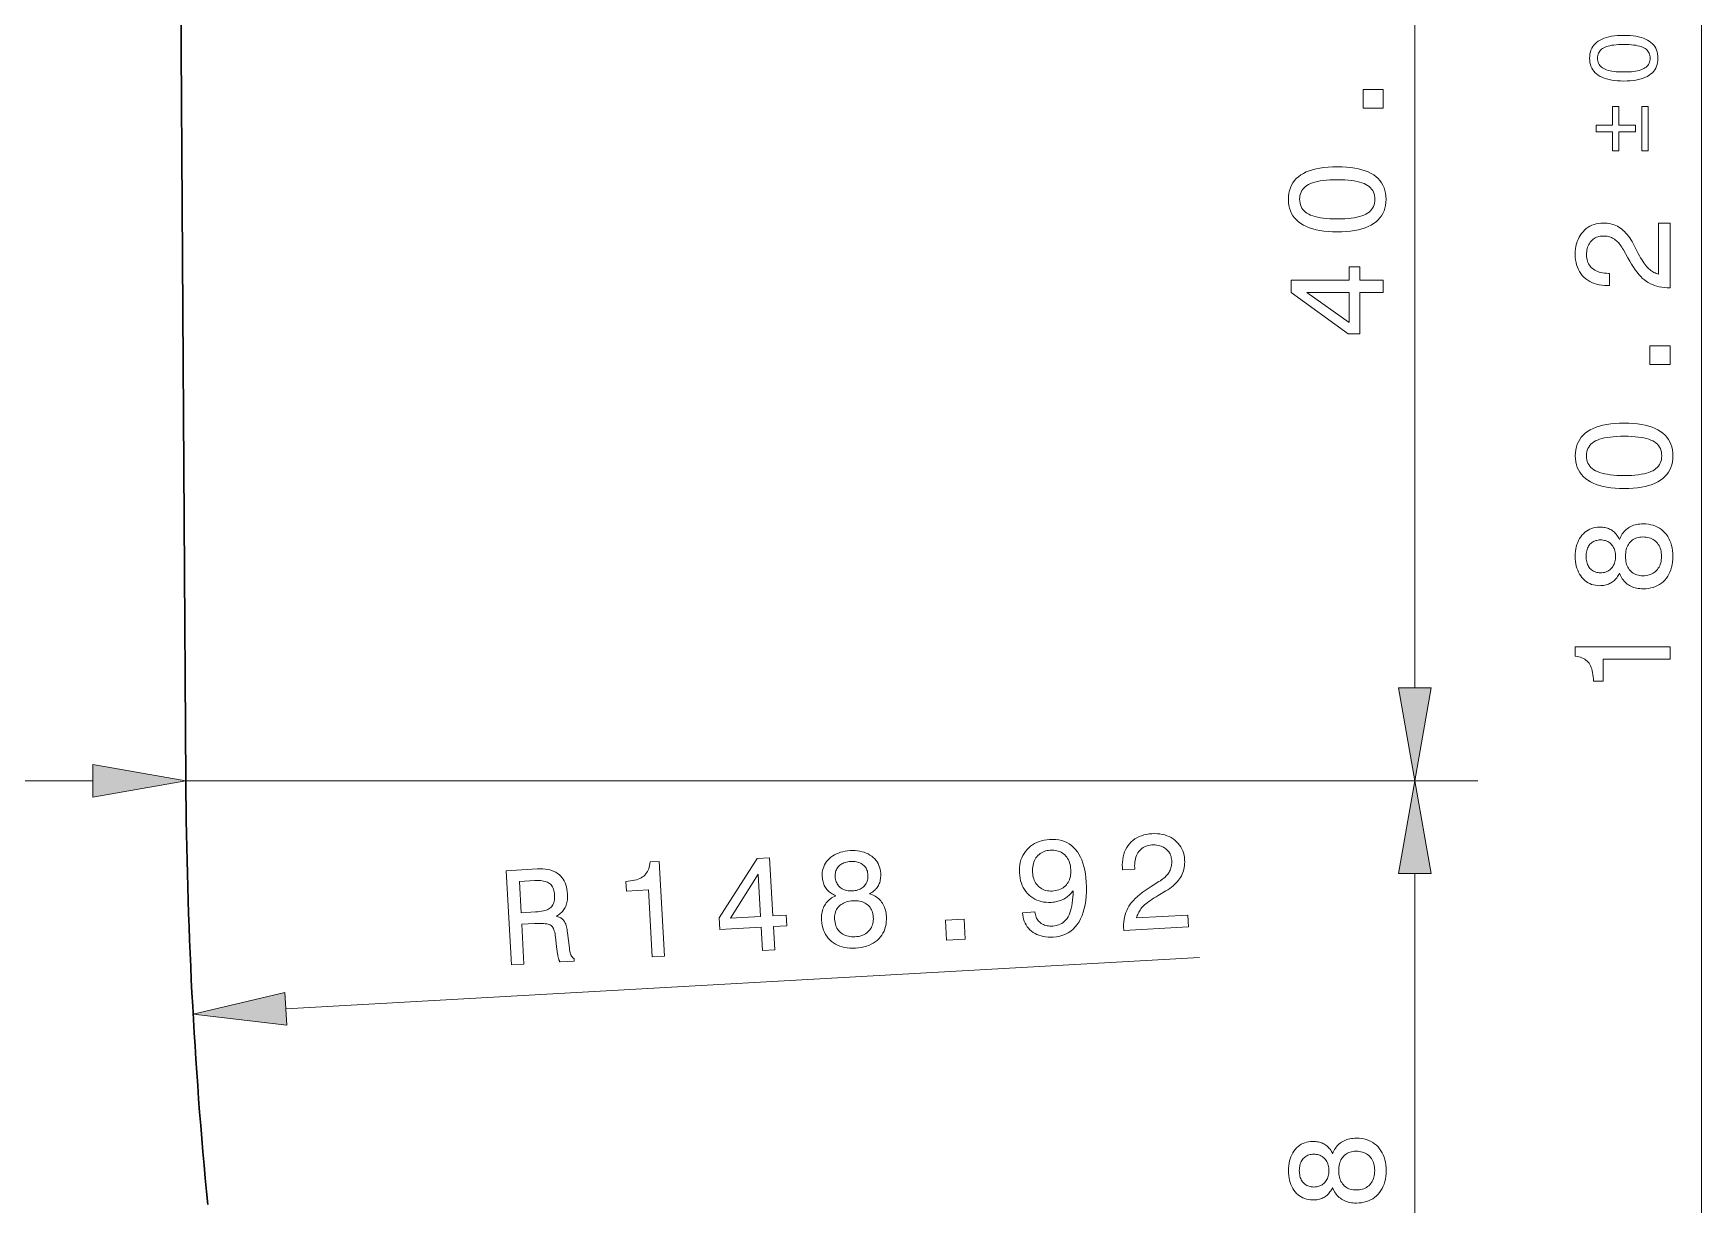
# Model space of a CAD drawing. Extents: x 0 to 297, y 0 to 420.
# Drawn here: x 158.8 to 211.8, y 207.2 to 244.4 of the extents above; entities that cross this region are included whole.
import ezdxf

# ---------------------------------------------------------------- set-up
doc = ezdxf.new("R2010")
doc.units = 0

msp = doc.modelspace()

# ---------------------------------------------------------------- linework, layer by layer
at = {"color": 7, "lineweight": 13}
for p, q in [((211.797, 152.612), (211.797, 326.904)), ((202.676, 223.612), (202.676, 257.904)), ((130.555, 220.658), (160.646, 220.658)), ((163.6, 220.658), (204.678, 220.658)), ((163.6, 220.658), (204.676, 220.658)), ((202.678, 195.612), (202.678, 217.704)), ((166.781, 213.402), (195.832, 215.033))]:
    msp.add_line(p, q, dxfattribs=at)
at = {"color": 7, "lineweight": 30}
msp.add_line((163.35, 260.858), (163.6, 220.658), dxfattribs=at)
at = {"color": 7, "lineweight": 13}
for points in [[(209.323, 242.918), (209.219, 242.92), (209.12, 242.925), (209.026, 242.934), (208.937, 242.947), (208.854, 242.964), (208.775, 242.985), (208.702, 243.009), (208.633, 243.037), (208.57, 243.068), (208.512, 243.104), (208.459, 243.143), (208.412, 243.185), (208.37, 243.23), (208.334, 243.28), (208.303, 243.332), (208.278, 243.388), (208.259, 243.447), (208.245, 243.51), (208.237, 243.576), (208.234, 243.645), (208.237, 243.715), (208.245, 243.782), (208.259, 243.845), (208.278, 243.904), (208.303, 243.96), (208.333, 244.013), (208.369, 244.062), (208.41, 244.107), (208.457, 244.149), (208.51, 244.188), (208.568, 244.222), (208.631, 244.254), (208.699, 244.281), (208.772, 244.305), (208.851, 244.325), (208.935, 244.342), (209.024, 244.355), (209.118, 244.364), (209.218, 244.369), (209.323, 244.371), (209.427, 244.369), (209.527, 244.364), (209.621, 244.355), (209.71, 244.342), (209.793, 244.325), (209.872, 244.305), (209.945, 244.281), (210.013, 244.254), (210.076, 244.222), (210.133, 244.188), (210.185, 244.149), (210.232, 244.107), (210.273, 244.062), (210.309, 244.013), (210.339, 243.96), (210.364, 243.904), (210.383, 243.845), (210.397, 243.782), (210.405, 243.715), (210.408, 243.645), (210.405, 243.576), (210.397, 243.51), (210.383, 243.447), (210.363, 243.388), (210.339, 243.332), (210.308, 243.28), (210.272, 243.23), (210.231, 243.185), (210.184, 243.143), (210.132, 243.104), (210.074, 243.068), (210.011, 243.037), (209.943, 243.009), (209.87, 242.985), (209.791, 242.964), (209.708, 242.947), (209.619, 242.934), (209.526, 242.925), (209.427, 242.92)], [(209.323, 243.207), (209.407, 243.208), (209.487, 243.211), (209.562, 243.216), (209.633, 243.224), (209.699, 243.234), (209.76, 243.245), (209.816, 243.259), (209.868, 243.275), (209.916, 243.293), (209.958, 243.313), (209.996, 243.336), (210.031, 243.36), (210.061, 243.388), (210.087, 243.417), (210.109, 243.449), (210.127, 243.484), (210.142, 243.521), (210.152, 243.56), (210.158, 243.601), (210.16, 243.645), (210.158, 243.689), (210.152, 243.731), (210.142, 243.771), (210.128, 243.807), (210.11, 243.842), (210.088, 243.874), (210.062, 243.903), (210.032, 243.93), (209.998, 243.954), (209.96, 243.977), (209.918, 243.996), (209.871, 244.014), (209.819, 244.03), (209.763, 244.043), (209.701, 244.055), (209.635, 244.064), (209.564, 244.071), (209.489, 244.076), (209.408, 244.08), (209.323, 244.081), (209.237, 244.08), (209.157, 244.076), (209.081, 244.071), (209.01, 244.064), (208.943, 244.055), (208.882, 244.043), (208.825, 244.03), (208.773, 244.014), (208.726, 243.996), (208.684, 243.977), (208.646, 243.954), (208.612, 243.93), (208.582, 243.903), (208.556, 243.874), (208.534, 243.842), (208.517, 243.807), (208.503, 243.771), (208.493, 243.731), (208.487, 243.689), (208.485, 243.645), (208.487, 243.601), (208.493, 243.56), (208.503, 243.521), (208.517, 243.484), (208.535, 243.449), (208.557, 243.417), (208.583, 243.388), (208.614, 243.36), (208.648, 243.336), (208.686, 243.313), (208.729, 243.293), (208.776, 243.275), (208.828, 243.259), (208.885, 243.245), (208.946, 243.234), (209.012, 243.224), (209.083, 243.216), (209.158, 243.211), (209.238, 243.208)], [(201.676, 242.057), (201.033, 242.057), (201.033, 242.654), (201.676, 242.654)], [(209.689, 241.302), (209.165, 241.302), (209.165, 240.703), (208.96, 240.703), (208.96, 241.302), (208.44, 241.302), (208.44, 241.51), (208.96, 241.51), (208.96, 242.109), (209.165, 242.109), (209.165, 241.51), (209.689, 241.51)], [(209.894, 240.703), (209.894, 242.109), (210.102, 242.109), (210.102, 240.703)], [(200.213, 238.117), (200.064, 238.119), (199.923, 238.127), (199.789, 238.141), (199.662, 238.159), (199.542, 238.183), (199.43, 238.212), (199.325, 238.247), (199.228, 238.287), (199.137, 238.332), (199.054, 238.382), (198.979, 238.438), (198.911, 238.498), (198.851, 238.563), (198.8, 238.634), (198.756, 238.709), (198.72, 238.788), (198.692, 238.873), (198.673, 238.962), (198.661, 239.057), (198.657, 239.156), (198.661, 239.256), (198.672, 239.351), (198.692, 239.441), (198.72, 239.526), (198.755, 239.606), (198.799, 239.681), (198.85, 239.751), (198.909, 239.816), (198.976, 239.876), (199.051, 239.931), (199.133, 239.981), (199.223, 240.025), (199.321, 240.065), (199.426, 240.099), (199.538, 240.128), (199.658, 240.151), (199.786, 240.17), (199.92, 240.183), (200.063, 240.191), (200.213, 240.193), (200.362, 240.191), (200.504, 240.183), (200.638, 240.17), (200.765, 240.151), (200.885, 240.128), (200.997, 240.099), (201.101, 240.065), (201.198, 240.025), (201.288, 239.981), (201.37, 239.931), (201.444, 239.876), (201.511, 239.816), (201.57, 239.751), (201.621, 239.681), (201.664, 239.606), (201.699, 239.526), (201.727, 239.441), (201.746, 239.351), (201.758, 239.256), (201.762, 239.156), (201.758, 239.057), (201.746, 238.962), (201.727, 238.873), (201.699, 238.788), (201.663, 238.709), (201.62, 238.634), (201.569, 238.563), (201.51, 238.498), (201.443, 238.438), (201.368, 238.382), (201.285, 238.332), (201.195, 238.287), (201.098, 238.247), (200.994, 238.212), (200.882, 238.183), (200.763, 238.159), (200.636, 238.141), (200.502, 238.127), (200.361, 238.119)], [(200.213, 238.53), (200.333, 238.531), (200.447, 238.536), (200.555, 238.543), (200.655, 238.554), (200.749, 238.568), (200.837, 238.584), (200.918, 238.604), (200.992, 238.627), (201.059, 238.653), (201.12, 238.682), (201.175, 238.714), (201.224, 238.749), (201.267, 238.788), (201.304, 238.83), (201.336, 238.876), (201.362, 238.925), (201.382, 238.978), (201.396, 239.034), (201.405, 239.093), (201.408, 239.156), (201.405, 239.219), (201.396, 239.279), (201.382, 239.335), (201.362, 239.388), (201.337, 239.437), (201.305, 239.482), (201.268, 239.524), (201.226, 239.563), (201.177, 239.598), (201.123, 239.629), (201.063, 239.658), (200.996, 239.683), (200.922, 239.705), (200.841, 239.724), (200.753, 239.741), (200.659, 239.754), (200.557, 239.765), (200.449, 239.772), (200.334, 239.776), (200.213, 239.778), (200.09, 239.776), (199.975, 239.772), (199.866, 239.765), (199.765, 239.754), (199.67, 239.741), (199.582, 239.724), (199.501, 239.705), (199.427, 239.683), (199.36, 239.658), (199.3, 239.629), (199.246, 239.598), (199.197, 239.563), (199.154, 239.524), (199.117, 239.482), (199.086, 239.437), (199.061, 239.388), (199.041, 239.335), (199.026, 239.279), (199.018, 239.219), (199.015, 239.156), (199.018, 239.093), (199.027, 239.034), (199.041, 238.978), (199.061, 238.925), (199.087, 238.876), (199.119, 238.83), (199.156, 238.788), (199.199, 238.749), (199.248, 238.714), (199.303, 238.682), (199.364, 238.653), (199.431, 238.627), (199.506, 238.604), (199.586, 238.584), (199.674, 238.568), (199.768, 238.554), (199.869, 238.543), (199.977, 238.536), (200.091, 238.531)], [(210.797, 236.34), (210.784, 236.34), (210.697, 236.342), (210.612, 236.348), (210.531, 236.358), (210.452, 236.373), (210.376, 236.391), (210.303, 236.414), (210.233, 236.441), (210.166, 236.472), (210.102, 236.507), (210.041, 236.546), (209.982, 236.591), (209.922, 236.642), (209.863, 236.7), (209.803, 236.765), (209.744, 236.836), (209.685, 236.914), (209.626, 236.999), (209.567, 237.09), (209.509, 237.188), (209.45, 237.293), (209.311, 237.548), (209.286, 237.592), (209.26, 237.635), (209.233, 237.674), (209.206, 237.712), (209.179, 237.746), (209.151, 237.779), (209.122, 237.808), (209.092, 237.836), (209.062, 237.861), (209.031, 237.883), (209, 237.903), (208.967, 237.921), (208.934, 237.937), (208.899, 237.95), (208.863, 237.962), (208.826, 237.971), (208.788, 237.979), (208.749, 237.984), (208.709, 237.987), (208.668, 237.988), (208.621, 237.987), (208.576, 237.982), (208.533, 237.974), (208.492, 237.962), (208.452, 237.947), (208.415, 237.929), (208.379, 237.908), (208.345, 237.884), (208.313, 237.856), (208.283, 237.825), (208.255, 237.791), (208.23, 237.755), (208.208, 237.717), (208.189, 237.676), (208.173, 237.634), (208.16, 237.589), (208.15, 237.542), (208.142, 237.493), (208.138, 237.441), (208.137, 237.387), (208.138, 237.334), (208.144, 237.283), (208.153, 237.235), (208.166, 237.188), (208.183, 237.144), (208.203, 237.102), (208.227, 237.063), (208.255, 237.026), (208.287, 236.991), (208.322, 236.958), (208.361, 236.929), (208.402, 236.902), (208.446, 236.878), (208.493, 236.858), (208.542, 236.841), (208.595, 236.826), (208.65, 236.815), (208.708, 236.808), (208.769, 236.803), (208.832, 236.801), (208.868, 236.801), (208.868, 236.409), (208.807, 236.409), (208.714, 236.412), (208.625, 236.42), (208.54, 236.433), (208.459, 236.452), (208.382, 236.477), (208.309, 236.506), (208.239, 236.541), (208.174, 236.582), (208.113, 236.628), (208.055, 236.679), (208.003, 236.735), (207.956, 236.795), (207.914, 236.858), (207.878, 236.926), (207.847, 236.997), (207.822, 237.072), (207.803, 237.151), (207.789, 237.234), (207.781, 237.32), (207.778, 237.411), (207.781, 237.497), (207.788, 237.581), (207.8, 237.661), (207.818, 237.738), (207.84, 237.811), (207.867, 237.881), (207.899, 237.947), (207.936, 238.01), (207.978, 238.07), (208.025, 238.126), (208.076, 238.178), (208.13, 238.225), (208.187, 238.266), (208.247, 238.301), (208.31, 238.331), (208.376, 238.356), (208.445, 238.375), (208.518, 238.388), (208.593, 238.397), (208.672, 238.399), (208.733, 238.398), (208.793, 238.393), (208.851, 238.385), (208.908, 238.374), (208.963, 238.359), (209.016, 238.342), (209.068, 238.321), (209.119, 238.297), (209.167, 238.27), (209.215, 238.239), (209.261, 238.205), (209.306, 238.168), (209.349, 238.128), (209.391, 238.084), (209.432, 238.037), (209.472, 237.986), (209.511, 237.932), (209.548, 237.875), (209.584, 237.814), (209.619, 237.75), (209.747, 237.497), (209.784, 237.427), (209.821, 237.361), (209.857, 237.299), (209.892, 237.241), (209.926, 237.187), (209.959, 237.138), (209.992, 237.092), (210.024, 237.05), (210.056, 237.013), (210.087, 236.979), (210.117, 236.949), (210.149, 236.921), (210.181, 236.895), (210.214, 236.871), (210.247, 236.849), (210.282, 236.829), (210.317, 236.812), (210.352, 236.796), (210.389, 236.783), (210.426, 236.772), (210.426, 238.399), (210.797, 238.399)], [(201.676, 236.196), (200.934, 236.196), (200.934, 234.878), (200.554, 234.878), (198.743, 236.192), (198.743, 236.584), (200.588, 236.584), (200.588, 237.012), (200.934, 237.012), (200.934, 236.584), (201.676, 236.584)], [(200.588, 235.241), (200.588, 236.196), (199.245, 236.196)], [(210.797, 233.896), (210.154, 233.896), (210.154, 234.493), (210.797, 234.493)], [(209.334, 229.956), (209.185, 229.959), (209.044, 229.967), (208.91, 229.98), (208.783, 229.998), (208.664, 230.022), (208.552, 230.052), (208.447, 230.086), (208.349, 230.126), (208.259, 230.171), (208.176, 230.222), (208.1, 230.277), (208.032, 230.338), (207.973, 230.403), (207.921, 230.473), (207.877, 230.548), (207.842, 230.628), (207.814, 230.712), (207.794, 230.802), (207.782, 230.896), (207.778, 230.995), (207.782, 231.095), (207.794, 231.19), (207.814, 231.28), (207.841, 231.365), (207.877, 231.445), (207.92, 231.52), (207.971, 231.59), (208.03, 231.655), (208.097, 231.715), (208.172, 231.77), (208.255, 231.82), (208.345, 231.865), (208.442, 231.904), (208.547, 231.938), (208.66, 231.967), (208.78, 231.991), (208.907, 232.009), (209.042, 232.022), (209.184, 232.03), (209.334, 232.033), (209.483, 232.03), (209.625, 232.022), (209.76, 232.009), (209.886, 231.991), (210.006, 231.967), (210.118, 231.938), (210.223, 231.904), (210.32, 231.865), (210.409, 231.82), (210.491, 231.77), (210.566, 231.715), (210.633, 231.655), (210.691, 231.59), (210.742, 231.52), (210.785, 231.445), (210.821, 231.365), (210.848, 231.28), (210.868, 231.19), (210.88, 231.095), (210.884, 230.995), (210.88, 230.896), (210.868, 230.802), (210.848, 230.712), (210.82, 230.628), (210.785, 230.548), (210.742, 230.473), (210.69, 230.403), (210.631, 230.338), (210.564, 230.277), (210.489, 230.222), (210.407, 230.171), (210.317, 230.126), (210.22, 230.086), (210.115, 230.052), (210.003, 230.022), (209.884, 229.998), (209.758, 229.98), (209.624, 229.967), (209.483, 229.959)], [(209.334, 230.369), (209.455, 230.371), (209.569, 230.375), (209.676, 230.383), (209.777, 230.393), (209.871, 230.407), (209.958, 230.424), (210.039, 230.444), (210.113, 230.466), (210.181, 230.492), (210.242, 230.521), (210.296, 230.553), (210.345, 230.588), (210.388, 230.627), (210.426, 230.67), (210.457, 230.715), (210.483, 230.765), (210.503, 230.817), (210.518, 230.873), (210.526, 230.932), (210.529, 230.995), (210.526, 231.058), (210.518, 231.118), (210.504, 231.174), (210.484, 231.227), (210.458, 231.276), (210.427, 231.322), (210.39, 231.364), (210.347, 231.402), (210.299, 231.437), (210.245, 231.469), (210.184, 231.497), (210.117, 231.522), (210.043, 231.544), (209.962, 231.564), (209.875, 231.58), (209.78, 231.593), (209.679, 231.604), (209.571, 231.611), (209.456, 231.616), (209.334, 231.617), (209.212, 231.616), (209.096, 231.611), (208.988, 231.604), (208.886, 231.593), (208.792, 231.58), (208.704, 231.564), (208.623, 231.544), (208.549, 231.522), (208.481, 231.497), (208.421, 231.469), (208.367, 231.437), (208.319, 231.402), (208.276, 231.364), (208.239, 231.322), (208.208, 231.276), (208.182, 231.227), (208.162, 231.174), (208.148, 231.118), (208.139, 231.058), (208.137, 230.995), (208.139, 230.932), (208.148, 230.873), (208.162, 230.817), (208.183, 230.765), (208.208, 230.715), (208.24, 230.67), (208.277, 230.627), (208.321, 230.588), (208.37, 230.553), (208.424, 230.521), (208.485, 230.492), (208.553, 230.466), (208.627, 230.444), (208.708, 230.424), (208.796, 230.407), (208.89, 230.393), (208.991, 230.383), (209.099, 230.375), (209.213, 230.371)], [(209.182, 227.262), (209.163, 227.223), (209.143, 227.186), (209.122, 227.152), (209.099, 227.119), (209.075, 227.088), (209.05, 227.059), (209.023, 227.033), (208.995, 227.008), (208.966, 226.985), (208.936, 226.964), (208.904, 226.946), (208.87, 226.929), (208.835, 226.914), (208.799, 226.901), (208.762, 226.89), (208.723, 226.881), (208.682, 226.874), (208.64, 226.869), (208.597, 226.866), (208.552, 226.865), (208.484, 226.868), (208.42, 226.876), (208.357, 226.889), (208.297, 226.907), (208.24, 226.93), (208.186, 226.958), (208.134, 226.992), (208.084, 227.031), (208.037, 227.074), (207.993, 227.124), (207.952, 227.177), (207.916, 227.233), (207.883, 227.293), (207.856, 227.355), (207.832, 227.421), (207.812, 227.49), (207.797, 227.562), (207.787, 227.637), (207.78, 227.716), (207.778, 227.797), (207.78, 227.879), (207.787, 227.958), (207.797, 228.033), (207.812, 228.105), (207.832, 228.174), (207.856, 228.24), (207.883, 228.302), (207.916, 228.362), (207.952, 228.418), (207.993, 228.471), (208.037, 228.519), (208.084, 228.563), (208.134, 228.601), (208.186, 228.635), (208.24, 228.663), (208.297, 228.686), (208.357, 228.704), (208.42, 228.717), (208.484, 228.724), (208.552, 228.727), (208.597, 228.726), (208.641, 228.723), (208.683, 228.718), (208.724, 228.711), (208.763, 228.703), (208.801, 228.692), (208.837, 228.679), (208.872, 228.665), (208.906, 228.648), (208.938, 228.63), (208.968, 228.609), (208.997, 228.587), (209.025, 228.562), (209.052, 228.536), (209.077, 228.507), (209.101, 228.476), (209.123, 228.443), (209.144, 228.409), (209.164, 228.372), (209.182, 228.333), (209.202, 228.381), (209.223, 228.426), (209.247, 228.47), (209.272, 228.511), (209.3, 228.549), (209.329, 228.585), (209.361, 228.619), (209.394, 228.65), (209.429, 228.678), (209.467, 228.705), (209.506, 228.729), (209.547, 228.75), (209.59, 228.769), (209.634, 228.785), (209.68, 228.799), (209.728, 228.81), (209.778, 228.819), (209.829, 228.825), (209.882, 228.829), (209.937, 228.83), (210.022, 228.827), (210.103, 228.819), (210.18, 228.805), (210.255, 228.785), (210.325, 228.76), (210.393, 228.73), (210.456, 228.693), (210.516, 228.651), (210.573, 228.604), (210.626, 228.551), (210.675, 228.493), (210.719, 228.431), (210.757, 228.366), (210.791, 228.296), (210.819, 228.223), (210.842, 228.145), (210.86, 228.064), (210.873, 227.979), (210.881, 227.89), (210.884, 227.797), (210.881, 227.704), (210.873, 227.615), (210.86, 227.53), (210.842, 227.449), (210.819, 227.372), (210.791, 227.298), (210.757, 227.229), (210.719, 227.164), (210.675, 227.102), (210.626, 227.044), (210.573, 226.992), (210.516, 226.944), (210.456, 226.903), (210.393, 226.866), (210.325, 226.836), (210.255, 226.811), (210.18, 226.791), (210.103, 226.777), (210.022, 226.769), (209.937, 226.766), (209.882, 226.767), (209.829, 226.771), (209.778, 226.777), (209.728, 226.786), (209.68, 226.798), (209.634, 226.811), (209.59, 226.828), (209.547, 226.846), (209.506, 226.868), (209.467, 226.892), (209.429, 226.918), (209.394, 226.947), (209.361, 226.978), (209.329, 227.011), (209.3, 227.047), (209.272, 227.085), (209.247, 227.126), (209.223, 227.169), (209.202, 227.214)], [(208.586, 227.276), (208.628, 227.278), (208.668, 227.282), (208.707, 227.289), (208.744, 227.299), (208.78, 227.312), (208.813, 227.328), (208.845, 227.346), (208.876, 227.367), (208.904, 227.392), (208.931, 227.419), (208.956, 227.448), (208.978, 227.479), (208.998, 227.512), (209.015, 227.548), (209.029, 227.584), (209.041, 227.623), (209.05, 227.664), (209.057, 227.706), (209.061, 227.751), (209.062, 227.797), (209.061, 227.844), (209.057, 227.889), (209.05, 227.931), (209.041, 227.972), (209.029, 228.011), (209.015, 228.048), (208.998, 228.084), (208.978, 228.117), (208.956, 228.148), (208.931, 228.178), (208.904, 228.205), (208.876, 228.229), (208.845, 228.25), (208.813, 228.269), (208.78, 228.284), (208.744, 228.297), (208.707, 228.307), (208.668, 228.314), (208.628, 228.319), (208.586, 228.32), (208.543, 228.319), (208.503, 228.314), (208.465, 228.307), (208.428, 228.298), (208.393, 228.285), (208.361, 228.27), (208.329, 228.252), (208.3, 228.231), (208.273, 228.207), (208.247, 228.181), (208.224, 228.152), (208.203, 228.121), (208.184, 228.088), (208.168, 228.053), (208.155, 228.015), (208.144, 227.976), (208.135, 227.934), (208.129, 227.891), (208.125, 227.845), (208.124, 227.797), (208.125, 227.75), (208.129, 227.704), (208.135, 227.661), (208.144, 227.62), (208.155, 227.58), (208.168, 227.543), (208.184, 227.508), (208.203, 227.475), (208.224, 227.444), (208.247, 227.416), (208.273, 227.389), (208.3, 227.365), (208.329, 227.345), (208.361, 227.326), (208.393, 227.311), (208.428, 227.299), (208.465, 227.289), (208.503, 227.282), (208.543, 227.278)], [(209.928, 227.181), (209.982, 227.183), (210.034, 227.188), (210.083, 227.196), (210.129, 227.208), (210.174, 227.223), (210.216, 227.241), (210.256, 227.263), (210.293, 227.287), (210.329, 227.316), (210.362, 227.347), (210.392, 227.381), (210.419, 227.418), (210.443, 227.457), (210.464, 227.498), (210.481, 227.542), (210.495, 227.588), (210.507, 227.637), (210.515, 227.688), (210.519, 227.741), (210.521, 227.797), (210.519, 227.853), (210.515, 227.907), (210.507, 227.958), (210.495, 228.007), (210.481, 228.054), (210.464, 228.098), (210.443, 228.139), (210.419, 228.178), (210.392, 228.215), (210.362, 228.249), (210.329, 228.281), (210.293, 228.309), (210.256, 228.334), (210.216, 228.355), (210.174, 228.373), (210.129, 228.388), (210.083, 228.4), (210.034, 228.408), (209.982, 228.413), (209.928, 228.415), (209.879, 228.413), (209.831, 228.408), (209.785, 228.4), (209.741, 228.388), (209.7, 228.374), (209.661, 228.356), (209.624, 228.334), (209.588, 228.31), (209.556, 228.282), (209.525, 228.25), (209.497, 228.216), (209.471, 228.18), (209.449, 228.141), (209.43, 228.099), (209.413, 228.055), (209.4, 228.008), (209.39, 227.959), (209.382, 227.908), (209.378, 227.854), (209.376, 227.797), (209.378, 227.741), (209.382, 227.687), (209.39, 227.636), (209.4, 227.587), (209.413, 227.541), (209.43, 227.497), (209.449, 227.456), (209.471, 227.417), (209.497, 227.38), (209.525, 227.346), (209.556, 227.315), (209.588, 227.287), (209.624, 227.262), (209.661, 227.241), (209.7, 227.223), (209.741, 227.208), (209.785, 227.196), (209.831, 227.188), (209.879, 227.183)], [(210.797, 224.523), (208.664, 224.523), (208.664, 223.823), (208.358, 223.823), (208.355, 223.898), (208.35, 223.969), (208.342, 224.037), (208.332, 224.1), (208.319, 224.159), (208.304, 224.215), (208.285, 224.266), (208.265, 224.314), (208.241, 224.357), (208.216, 224.397), (208.187, 224.433), (208.155, 224.466), (208.119, 224.496), (208.08, 224.523), (208.038, 224.547), (207.993, 224.568), (207.944, 224.586), (207.892, 224.601), (207.837, 224.613), (207.778, 224.622), (207.778, 224.915), (210.797, 224.915)], [(202.155, 223.612), (202.676, 220.658), (203.197, 223.612)], [(160.646, 220.137), (163.6, 220.658), (160.646, 221.179)], [(203.199, 217.704), (202.678, 220.658), (202.157, 217.704)], [(190.203, 216.462), (190.598, 216.484), (190.604, 216.44), (190.613, 216.399), (190.623, 216.359), (190.637, 216.322), (190.653, 216.286), (190.671, 216.253), (190.692, 216.222), (190.716, 216.193), (190.742, 216.166), (190.771, 216.141), (190.801, 216.119), (190.834, 216.099), (190.869, 216.082), (190.905, 216.068), (190.943, 216.056), (190.984, 216.047), (191.026, 216.04), (191.07, 216.036), (191.116, 216.035), (191.164, 216.037), (191.228, 216.043), (191.289, 216.054), (191.346, 216.071), (191.4, 216.093), (191.45, 216.12), (191.497, 216.152), (191.541, 216.19), (191.581, 216.232), (191.618, 216.28), (191.652, 216.333), (191.682, 216.392), (191.709, 216.455), (191.733, 216.525), (191.754, 216.599), (191.771, 216.68), (191.786, 216.765), (191.797, 216.856), (191.804, 216.953), (191.809, 217.055), (191.81, 217.162), (191.786, 217.129), (191.761, 217.097), (191.735, 217.067), (191.707, 217.038), (191.678, 217.01), (191.648, 216.985), (191.617, 216.96), (191.585, 216.938), (191.551, 216.917), (191.517, 216.897), (191.481, 216.879), (191.444, 216.862), (191.407, 216.848), (191.368, 216.834), (191.329, 216.823), (191.288, 216.813), (191.247, 216.805), (191.205, 216.798), (191.162, 216.793), (191.117, 216.79), (191.034, 216.788), (190.953, 216.792), (190.875, 216.801), (190.8, 216.816), (190.728, 216.836), (190.659, 216.863), (190.593, 216.895), (190.53, 216.932), (190.469, 216.975), (190.412, 217.024), (190.358, 217.077), (190.31, 217.134), (190.266, 217.195), (190.228, 217.26), (190.195, 217.329), (190.167, 217.401), (190.144, 217.477), (190.126, 217.557), (190.114, 217.64), (190.106, 217.728), (190.104, 217.816), (190.108, 217.901), (190.117, 217.983), (190.132, 218.062), (190.154, 218.138), (190.18, 218.21), (190.213, 218.28), (190.252, 218.347), (190.296, 218.41), (190.346, 218.471), (190.401, 218.527), (190.46, 218.578), (190.523, 218.623), (190.589, 218.663), (190.659, 218.698), (190.733, 218.727), (190.811, 218.751), (190.892, 218.77), (190.977, 218.783), (191.066, 218.791), (191.169, 218.793), (191.267, 218.788), (191.361, 218.775), (191.45, 218.754), (191.534, 218.726), (191.614, 218.69), (191.69, 218.647), (191.761, 218.596), (191.828, 218.538), (191.89, 218.472), (191.947, 218.399), (191.999, 218.319), (192.046, 218.232), (192.088, 218.139), (192.124, 218.039), (192.155, 217.932), (192.181, 217.819), (192.202, 217.698), (192.217, 217.571), (192.228, 217.437), (192.234, 217.279), (192.233, 217.127), (192.226, 216.983), (192.213, 216.846), (192.194, 216.716), (192.168, 216.593), (192.136, 216.477), (192.097, 216.368), (192.052, 216.267), (192.001, 216.172), (191.944, 216.086), (191.881, 216.007), (191.813, 215.938), (191.739, 215.877), (191.659, 215.824), (191.574, 215.779), (191.484, 215.744), (191.388, 215.716), (191.286, 215.697), (191.179, 215.687), (191.096, 215.685), (191.016, 215.687), (190.939, 215.694), (190.865, 215.705), (190.794, 215.722), (190.727, 215.743), (190.662, 215.769), (190.601, 215.799), (190.544, 215.834), (190.489, 215.874), (190.438, 215.918), (190.393, 215.965), (190.352, 216.016), (190.316, 216.07), (190.285, 216.127), (190.258, 216.187), (190.237, 216.251), (190.221, 216.318), (190.209, 216.388)], [(193.42, 215.899), (193.42, 215.912), (193.417, 216), (193.418, 216.084), (193.424, 216.166), (193.434, 216.246), (193.448, 216.322), (193.467, 216.396), (193.49, 216.468), (193.517, 216.536), (193.549, 216.602), (193.584, 216.666), (193.626, 216.728), (193.673, 216.79), (193.728, 216.852), (193.789, 216.915), (193.857, 216.978), (193.932, 217.042), (194.013, 217.105), (194.101, 217.169), (194.195, 217.233), (194.296, 217.298), (194.543, 217.451), (194.586, 217.479), (194.627, 217.507), (194.665, 217.535), (194.701, 217.564), (194.734, 217.594), (194.765, 217.624), (194.793, 217.655), (194.819, 217.685), (194.842, 217.717), (194.862, 217.749), (194.88, 217.781), (194.897, 217.815), (194.91, 217.849), (194.922, 217.885), (194.932, 217.921), (194.939, 217.959), (194.944, 217.997), (194.947, 218.036), (194.948, 218.077), (194.947, 218.118), (194.943, 218.164), (194.935, 218.209), (194.925, 218.251), (194.911, 218.292), (194.894, 218.33), (194.874, 218.367), (194.851, 218.401), (194.825, 218.434), (194.795, 218.464), (194.762, 218.493), (194.727, 218.519), (194.69, 218.542), (194.65, 218.561), (194.609, 218.578), (194.565, 218.592), (194.52, 218.602), (194.472, 218.61), (194.423, 218.615), (194.371, 218.616), (194.317, 218.615), (194.264, 218.61), (194.214, 218.601), (194.166, 218.589), (194.12, 218.574), (194.077, 218.555), (194.037, 218.532), (193.999, 218.506), (193.963, 218.476), (193.93, 218.442), (193.899, 218.405), (193.872, 218.365), (193.847, 218.322), (193.826, 218.277), (193.809, 218.229), (193.794, 218.179), (193.783, 218.126), (193.775, 218.07), (193.771, 218.012), (193.769, 217.951), (193.771, 217.887), (193.773, 217.851), (193.382, 217.829), (193.378, 217.89), (193.376, 217.983), (193.379, 218.073), (193.388, 218.158), (193.402, 218.24), (193.422, 218.319), (193.447, 218.393), (193.479, 218.464), (193.515, 218.532), (193.558, 218.596), (193.606, 218.656), (193.658, 218.712), (193.715, 218.762), (193.777, 218.807), (193.842, 218.847), (193.911, 218.881), (193.985, 218.91), (194.063, 218.934), (194.144, 218.953), (194.23, 218.966), (194.32, 218.974), (194.407, 218.976), (194.491, 218.973), (194.572, 218.966), (194.649, 218.953), (194.724, 218.935), (194.795, 218.911), (194.863, 218.883), (194.928, 218.85), (194.99, 218.811), (195.049, 218.768), (195.104, 218.72), (195.153, 218.668), (195.197, 218.614), (195.236, 218.556), (195.269, 218.494), (195.298, 218.43), (195.321, 218.361), (195.338, 218.29), (195.351, 218.215), (195.358, 218.137), (195.36, 218.075), (195.358, 218.016), (195.353, 217.957), (195.345, 217.9), (195.334, 217.844), (195.319, 217.79), (195.302, 217.737), (195.28, 217.685), (195.256, 217.635), (195.228, 217.586), (195.197, 217.538), (195.163, 217.491), (195.125, 217.445), (195.083, 217.401), (195.038, 217.357), (194.99, 217.315), (194.938, 217.273), (194.883, 217.233), (194.825, 217.193), (194.763, 217.155), (194.517, 217.013), (194.449, 216.971), (194.385, 216.931), (194.326, 216.892), (194.27, 216.854), (194.218, 216.817), (194.17, 216.78), (194.127, 216.745), (194.087, 216.711), (194.051, 216.677), (194.019, 216.645), (193.991, 216.612), (193.964, 216.579), (193.94, 216.546), (193.918, 216.512), (193.898, 216.477), (193.88, 216.441), (193.865, 216.406), (193.851, 216.369), (193.84, 216.332), (193.831, 216.294), (195.456, 216.385), (195.477, 216.015)], [(178.429, 215.058), (178.31, 217.188), (177.611, 217.149), (177.594, 217.454), (177.669, 217.461), (177.739, 217.47), (177.806, 217.481), (177.869, 217.495), (177.927, 217.511), (177.982, 217.53), (178.032, 217.551), (178.078, 217.574), (178.12, 217.6), (178.158, 217.628), (178.193, 217.659), (178.224, 217.693), (178.252, 217.73), (178.277, 217.77), (178.298, 217.814), (178.317, 217.86), (178.332, 217.91), (178.344, 217.963), (178.353, 218.018), (178.359, 218.078), (178.652, 218.094), (178.821, 215.08)], [(181.936, 215.255), (181.894, 215.996), (180.579, 215.922), (180.558, 216.301), (181.767, 218.182), (182.159, 218.204), (182.262, 216.362), (182.69, 216.386), (182.709, 216.041), (182.282, 216.017), (182.323, 215.276)], [(184.266, 217.003), (184.227, 217.019), (184.189, 217.037), (184.153, 217.057), (184.119, 217.078), (184.087, 217.1), (184.057, 217.124), (184.029, 217.149), (184.002, 217.175), (183.978, 217.203), (183.956, 217.232), (183.935, 217.263), (183.916, 217.296), (183.899, 217.33), (183.885, 217.365), (183.872, 217.402), (183.861, 217.441), (183.851, 217.481), (183.844, 217.522), (183.839, 217.565), (183.835, 217.61), (183.834, 217.678), (183.838, 217.743), (183.847, 217.806), (183.862, 217.866), (183.882, 217.925), (183.907, 217.981), (183.938, 218.035), (183.974, 218.086), (184.015, 218.135), (184.062, 218.182), (184.112, 218.226), (184.167, 218.266), (184.224, 218.301), (184.285, 218.333), (184.35, 218.36), (184.417, 218.383), (184.488, 218.402), (184.563, 218.417), (184.641, 218.428), (184.722, 218.435), (184.804, 218.437), (184.883, 218.435), (184.959, 218.429), (185.032, 218.418), (185.102, 218.402), (185.169, 218.382), (185.233, 218.358), (185.294, 218.329), (185.352, 218.296), (185.407, 218.258), (185.458, 218.216), (185.504, 218.172), (185.545, 218.125), (185.581, 218.075), (185.612, 218.022), (185.639, 217.966), (185.66, 217.907), (185.676, 217.846), (185.687, 217.782), (185.694, 217.714), (185.695, 217.669), (185.695, 217.625), (185.692, 217.583), (185.688, 217.542), (185.681, 217.502), (185.673, 217.464), (185.662, 217.427), (185.65, 217.391), (185.635, 217.357), (185.619, 217.324), (185.6, 217.292), (185.579, 217.262), (185.556, 217.233), (185.531, 217.205), (185.504, 217.178), (185.474, 217.152), (185.443, 217.128), (185.409, 217.105), (185.373, 217.083), (185.335, 217.063), (185.385, 217.046), (185.431, 217.027), (185.476, 217.006), (185.518, 216.983), (185.558, 216.958), (185.596, 216.93), (185.631, 216.901), (185.664, 216.869), (185.695, 216.835), (185.723, 216.8), (185.749, 216.762), (185.773, 216.722), (185.794, 216.681), (185.812, 216.637), (185.829, 216.592), (185.843, 216.545), (185.854, 216.496), (185.863, 216.445), (185.87, 216.392), (185.875, 216.337), (185.876, 216.253), (185.873, 216.171), (185.863, 216.093), (185.848, 216.017), (185.827, 215.945), (185.8, 215.877), (185.767, 215.811), (185.729, 215.749), (185.684, 215.689), (185.634, 215.633), (185.579, 215.581), (185.52, 215.534), (185.457, 215.492), (185.389, 215.455), (185.318, 215.422), (185.242, 215.395), (185.162, 215.372), (185.077, 215.355), (184.989, 215.342), (184.896, 215.334), (184.803, 215.332), (184.714, 215.334), (184.628, 215.342), (184.546, 215.356), (184.468, 215.375), (184.393, 215.399), (184.322, 215.428), (184.254, 215.463), (184.191, 215.503), (184.13, 215.549), (184.075, 215.599), (184.024, 215.653), (183.979, 215.711), (183.939, 215.772), (183.905, 215.838), (183.876, 215.907), (183.852, 215.98), (183.834, 216.057), (183.821, 216.137), (183.814, 216.222), (183.812, 216.276), (183.813, 216.33), (183.816, 216.381), (183.822, 216.431), (183.831, 216.48), (183.842, 216.526), (183.856, 216.572), (183.872, 216.615), (183.891, 216.657), (183.913, 216.698), (183.937, 216.737), (183.963, 216.774), (183.993, 216.809), (184.024, 216.842), (184.058, 216.874), (184.095, 216.903), (184.134, 216.931), (184.176, 216.957), (184.22, 216.981)], [(184.247, 217.599), (184.251, 217.557), (184.258, 217.517), (184.267, 217.479), (184.279, 217.442), (184.294, 217.408), (184.311, 217.375), (184.332, 217.344), (184.355, 217.315), (184.38, 217.288), (184.409, 217.262), (184.44, 217.239), (184.472, 217.219), (184.506, 217.201), (184.542, 217.186), (184.58, 217.174), (184.619, 217.164), (184.66, 217.157), (184.703, 217.153), (184.748, 217.152), (184.794, 217.153), (184.841, 217.157), (184.885, 217.163), (184.928, 217.172), (184.968, 217.184), (185.006, 217.198), (185.042, 217.214), (185.077, 217.233), (185.109, 217.254), (185.139, 217.278), (185.167, 217.305), (185.192, 217.333), (185.215, 217.363), (185.234, 217.395), (185.251, 217.428), (185.265, 217.462), (185.276, 217.498), (185.283, 217.536), (185.288, 217.575), (185.29, 217.616), (185.289, 217.658), (185.286, 217.7), (185.279, 217.74), (185.27, 217.778), (185.258, 217.814), (185.244, 217.848), (185.227, 217.88), (185.207, 217.91), (185.184, 217.938), (185.159, 217.964), (185.131, 217.988), (185.101, 218.01), (185.069, 218.029), (185.035, 218.046), (184.999, 218.06), (184.961, 218.071), (184.921, 218.08), (184.879, 218.086), (184.835, 218.09), (184.789, 218.091), (184.741, 218.09), (184.694, 218.086), (184.649, 218.079), (184.606, 218.071), (184.565, 218.06), (184.527, 218.047), (184.491, 218.031), (184.457, 218.013), (184.425, 217.993), (184.395, 217.97), (184.367, 217.945), (184.342, 217.918), (184.32, 217.889), (184.301, 217.859), (184.285, 217.827), (184.271, 217.793), (184.261, 217.758), (184.253, 217.721), (184.248, 217.682), (184.246, 217.642)], [(190.523, 217.755), (190.527, 217.699), (190.535, 217.644), (190.546, 217.592), (190.56, 217.543), (190.578, 217.496), (190.598, 217.452), (190.621, 217.41), (190.648, 217.371), (190.677, 217.334), (190.71, 217.3), (190.745, 217.269), (190.782, 217.242), (190.821, 217.218), (190.861, 217.197), (190.904, 217.181), (190.949, 217.167), (190.995, 217.158), (191.043, 217.152), (191.094, 217.149), (191.146, 217.151), (191.203, 217.155), (191.258, 217.164), (191.31, 217.175), (191.36, 217.19), (191.406, 217.208), (191.45, 217.23), (191.491, 217.254), (191.53, 217.282), (191.565, 217.313), (191.598, 217.348), (191.628, 217.385), (191.654, 217.425), (191.677, 217.467), (191.696, 217.512), (191.712, 217.558), (191.725, 217.608), (191.733, 217.659), (191.739, 217.713), (191.741, 217.769), (191.739, 217.828), (191.734, 217.887), (191.726, 217.943), (191.714, 217.997), (191.7, 218.047), (191.682, 218.096), (191.661, 218.141), (191.637, 218.184), (191.609, 218.225), (191.579, 218.262), (191.545, 218.297), (191.508, 218.329), (191.47, 218.357), (191.429, 218.382), (191.386, 218.403), (191.341, 218.42), (191.294, 218.433), (191.245, 218.443), (191.194, 218.449), (191.141, 218.451), (191.085, 218.45), (191.033, 218.445), (190.982, 218.437), (190.934, 218.425), (190.888, 218.41), (190.845, 218.391), (190.803, 218.368), (190.764, 218.342), (190.728, 218.313), (190.693, 218.28), (190.661, 218.243), (190.632, 218.204), (190.606, 218.163), (190.583, 218.119), (190.564, 218.074), (190.549, 218.026), (190.537, 217.976), (190.528, 217.924), (190.523, 217.87), (190.521, 217.814)], [(173.951, 214.806), (173.783, 217.797), (174.783, 217.854), (174.87, 217.856), (174.952, 217.854), (175.031, 217.848), (175.105, 217.837), (175.176, 217.821), (175.242, 217.801), (175.305, 217.776), (175.364, 217.746), (175.418, 217.712), (175.469, 217.673), (175.516, 217.63), (175.558, 217.583), (175.596, 217.532), (175.629, 217.476), (175.658, 217.416), (175.682, 217.351), (175.702, 217.283), (175.718, 217.21), (175.729, 217.133), (175.736, 217.052), (175.738, 217.003), (175.738, 216.956), (175.735, 216.91), (175.731, 216.866), (175.724, 216.823), (175.715, 216.782), (175.705, 216.741), (175.692, 216.703), (175.677, 216.665), (175.66, 216.629), (175.641, 216.595), (175.62, 216.562), (175.596, 216.531), (175.571, 216.501), (175.544, 216.472), (175.515, 216.445), (175.484, 216.419), (175.451, 216.395), (175.416, 216.373), (175.379, 216.352), (175.411, 216.343), (175.442, 216.333), (175.471, 216.321), (175.498, 216.308), (175.523, 216.294), (175.547, 216.279), (175.569, 216.262), (175.589, 216.244), (175.607, 216.225), (175.623, 216.204), (175.639, 216.181), (175.653, 216.155), (175.666, 216.125), (175.679, 216.092), (175.69, 216.055), (175.701, 216.015), (175.711, 215.972), (175.72, 215.925), (175.728, 215.874), (175.736, 215.821), (175.795, 215.336), (175.799, 215.306), (175.803, 215.277), (175.808, 215.25), (175.812, 215.224), (175.818, 215.2), (175.823, 215.178), (175.829, 215.158), (175.835, 215.139), (175.841, 215.122), (175.848, 215.107), (175.855, 215.093), (175.862, 215.08), (175.871, 215.067), (175.88, 215.055), (175.889, 215.044), (175.899, 215.034), (175.91, 215.025), (175.922, 215.016), (175.934, 215.008), (175.946, 215.001), (175.951, 214.919), (175.499, 214.893), (175.492, 214.903), (175.486, 214.914), (175.48, 214.926), (175.474, 214.938), (175.468, 214.952), (175.463, 214.967), (175.457, 214.983), (175.452, 214.999), (175.447, 215.017), (175.442, 215.036), (175.437, 215.056), (175.432, 215.077), (175.428, 215.099), (175.423, 215.123), (175.419, 215.148), (175.414, 215.175), (175.41, 215.203), (175.406, 215.232), (175.402, 215.263), (175.398, 215.295), (175.355, 215.681), (175.348, 215.737), (175.339, 215.789), (175.328, 215.837), (175.316, 215.881), (175.303, 215.921), (175.288, 215.956), (175.272, 215.987), (175.254, 216.014), (175.235, 216.037), (175.214, 216.055), (175.189, 216.071), (175.158, 216.084), (175.121, 216.095), (175.078, 216.105), (175.029, 216.112), (174.974, 216.116), (174.912, 216.119), (174.845, 216.12), (174.771, 216.118), (174.691, 216.115), (174.28, 216.092), (174.351, 214.829)], [(180.922, 216.287), (181.875, 216.341), (181.8, 217.682)], [(174.692, 217.481), (174.204, 217.454), (174.26, 216.458), (174.721, 216.484), (174.789, 216.489), (174.853, 216.496), (174.912, 216.505), (174.967, 216.516), (175.018, 216.53), (175.064, 216.545), (175.106, 216.562), (175.143, 216.582), (175.176, 216.604), (175.205, 216.627), (175.23, 216.653), (175.252, 216.682), (175.271, 216.714), (175.287, 216.749), (175.3, 216.787), (175.311, 216.828), (175.318, 216.872), (175.322, 216.918), (175.324, 216.968), (175.322, 217.02), (175.318, 217.072), (175.311, 217.12), (175.302, 217.165), (175.29, 217.207), (175.275, 217.246), (175.258, 217.281), (175.238, 217.314), (175.216, 217.343), (175.191, 217.369), (175.164, 217.392), (175.133, 217.413), (175.099, 217.43), (175.061, 217.445), (175.02, 217.458), (174.974, 217.468), (174.925, 217.476), (174.873, 217.481), (174.816, 217.483), (174.756, 217.483)], [(184.228, 216.253), (184.233, 216.2), (184.241, 216.149), (184.252, 216.1), (184.266, 216.054), (184.283, 216.011), (184.304, 215.97), (184.327, 215.931), (184.354, 215.895), (184.384, 215.861), (184.418, 215.83), (184.453, 215.802), (184.492, 215.777), (184.532, 215.755), (184.574, 215.737), (184.619, 215.722), (184.666, 215.71), (184.715, 215.702), (184.767, 215.697), (184.82, 215.695), (184.876, 215.696), (184.932, 215.701), (184.985, 215.709), (185.036, 215.72), (185.084, 215.733), (185.13, 215.75), (185.173, 215.77), (185.213, 215.793), (185.251, 215.819), (185.286, 215.848), (185.318, 215.881), (185.348, 215.915), (185.374, 215.952), (185.397, 215.991), (185.416, 216.032), (185.432, 216.075), (185.444, 216.12), (185.453, 216.168), (185.459, 216.217), (185.461, 216.269), (185.459, 216.322), (185.455, 216.372), (185.447, 216.42), (185.437, 216.465), (185.423, 216.508), (185.406, 216.548), (185.385, 216.586), (185.362, 216.622), (185.335, 216.656), (185.305, 216.687), (185.273, 216.716), (185.237, 216.743), (185.199, 216.766), (185.159, 216.786), (185.116, 216.803), (185.071, 216.817), (185.024, 216.827), (184.974, 216.835), (184.922, 216.84), (184.868, 216.841), (184.812, 216.839), (184.756, 216.835), (184.702, 216.827), (184.652, 216.817), (184.604, 216.804), (184.558, 216.788), (184.515, 216.769), (184.475, 216.747), (184.437, 216.723), (184.402, 216.696), (184.37, 216.666), (184.34, 216.633), (184.314, 216.599), (184.291, 216.562), (184.272, 216.524), (184.256, 216.484), (184.244, 216.441), (184.235, 216.397), (184.229, 216.351), (184.227, 216.303)], [(187.788, 215.583), (187.752, 216.225), (188.347, 216.259), (188.383, 215.617)], [(166.752, 213.922), (163.832, 213.237), (166.811, 212.882)], [(200.063, 207.72), (200.044, 207.681), (200.024, 207.645), (200.003, 207.61), (199.98, 207.577), (199.956, 207.547), (199.931, 207.518), (199.904, 207.491), (199.876, 207.466), (199.847, 207.443), (199.816, 207.423), (199.785, 207.404), (199.751, 207.387), (199.716, 207.372), (199.68, 207.359), (199.642, 207.348), (199.603, 207.339), (199.563, 207.332), (199.521, 207.328), (199.478, 207.325), (199.433, 207.324), (199.365, 207.326), (199.3, 207.334), (199.238, 207.347), (199.178, 207.365), (199.121, 207.388), (199.067, 207.417), (199.015, 207.45), (198.965, 207.489), (198.918, 207.533), (198.874, 207.582), (198.833, 207.635), (198.797, 207.691), (198.764, 207.751), (198.736, 207.814), (198.713, 207.879), (198.693, 207.948), (198.678, 208.02), (198.668, 208.096), (198.661, 208.174), (198.659, 208.255), (198.661, 208.337), (198.668, 208.416), (198.678, 208.491), (198.693, 208.564), (198.713, 208.633), (198.736, 208.698), (198.764, 208.761), (198.797, 208.82), (198.833, 208.876), (198.874, 208.929), (198.918, 208.978), (198.965, 209.021), (199.015, 209.06), (199.067, 209.093), (199.121, 209.121), (199.178, 209.144), (199.238, 209.162), (199.3, 209.175), (199.365, 209.183), (199.433, 209.185), (199.478, 209.184), (199.522, 209.181), (199.564, 209.176), (199.605, 209.17), (199.644, 209.161), (199.682, 209.15), (199.718, 209.138), (199.753, 209.123), (199.787, 209.107), (199.819, 209.088), (199.849, 209.068), (199.878, 209.045), (199.906, 209.021), (199.933, 208.994), (199.958, 208.965), (199.981, 208.935), (200.004, 208.902), (200.025, 208.867), (200.045, 208.83), (200.063, 208.791), (200.083, 208.839), (200.104, 208.885), (200.128, 208.928), (200.153, 208.969), (200.181, 209.007), (200.21, 209.043), (200.242, 209.077), (200.275, 209.108), (200.31, 209.137), (200.348, 209.163), (200.387, 209.187), (200.428, 209.208), (200.471, 209.227), (200.515, 209.243), (200.561, 209.257), (200.609, 209.268), (200.659, 209.277), (200.71, 209.283), (200.763, 209.287), (200.818, 209.288), (200.903, 209.286), (200.984, 209.277), (201.061, 209.263), (201.136, 209.244), (201.206, 209.219), (201.273, 209.188), (201.337, 209.152), (201.397, 209.11), (201.454, 209.062), (201.507, 209.009), (201.556, 208.951), (201.6, 208.89), (201.638, 208.824), (201.672, 208.754), (201.7, 208.681), (201.723, 208.604), (201.741, 208.522), (201.754, 208.437), (201.762, 208.348), (201.764, 208.255), (201.762, 208.163), (201.754, 208.074), (201.741, 207.988), (201.723, 207.907), (201.7, 207.83), (201.672, 207.757), (201.638, 207.687), (201.6, 207.622), (201.556, 207.56), (201.507, 207.503), (201.454, 207.45), (201.397, 207.403), (201.337, 207.361), (201.273, 207.325), (201.206, 207.294), (201.136, 207.269), (201.061, 207.25), (200.984, 207.236), (200.903, 207.227), (200.818, 207.224), (200.763, 207.226), (200.71, 207.23), (200.659, 207.236), (200.609, 207.245), (200.561, 207.256), (200.515, 207.27), (200.471, 207.286), (200.428, 207.305), (200.387, 207.326), (200.348, 207.35), (200.31, 207.376), (200.275, 207.405), (200.242, 207.436), (200.21, 207.469), (200.181, 207.505), (200.153, 207.543), (200.128, 207.584), (200.104, 207.627), (200.083, 207.672)], [(199.466, 207.735), (199.509, 207.736), (199.549, 207.74), (199.588, 207.747), (199.625, 207.757), (199.66, 207.77), (199.694, 207.786), (199.726, 207.804), (199.757, 207.826), (199.785, 207.85), (199.812, 207.877), (199.837, 207.906), (199.859, 207.938), (199.879, 207.971), (199.896, 208.006), (199.91, 208.043), (199.922, 208.082), (199.931, 208.122), (199.938, 208.165), (199.942, 208.209), (199.943, 208.255), (199.942, 208.302), (199.938, 208.347), (199.931, 208.39), (199.922, 208.431), (199.91, 208.47), (199.896, 208.507), (199.879, 208.542), (199.859, 208.575), (199.837, 208.607), (199.812, 208.636), (199.785, 208.663), (199.757, 208.687), (199.726, 208.709), (199.694, 208.727), (199.66, 208.743), (199.625, 208.755), (199.588, 208.765), (199.549, 208.773), (199.509, 208.777), (199.466, 208.778), (199.424, 208.777), (199.384, 208.773), (199.346, 208.766), (199.309, 208.756), (199.274, 208.743), (199.241, 208.728), (199.21, 208.71), (199.181, 208.689), (199.154, 208.666), (199.128, 208.639), (199.105, 208.61), (199.084, 208.579), (199.065, 208.546), (199.049, 208.511), (199.036, 208.474), (199.024, 208.434), (199.016, 208.393), (199.01, 208.349), (199.006, 208.303), (199.005, 208.255), (199.006, 208.208), (199.01, 208.163), (199.016, 208.119), (199.024, 208.078), (199.036, 208.039), (199.049, 208.002), (199.065, 207.967), (199.084, 207.934), (199.105, 207.903), (199.128, 207.874), (199.154, 207.847), (199.181, 207.824), (199.21, 207.803), (199.241, 207.785), (199.274, 207.769), (199.309, 207.757), (199.346, 207.747), (199.384, 207.74), (199.424, 207.736)], [(200.809, 207.64), (200.863, 207.641), (200.914, 207.646), (200.964, 207.655), (201.01, 207.666), (201.055, 207.681), (201.097, 207.699), (201.137, 207.721), (201.174, 207.746), (201.21, 207.774), (201.243, 207.805), (201.273, 207.84), (201.3, 207.876), (201.324, 207.915), (201.344, 207.957), (201.362, 208.001), (201.376, 208.047), (201.387, 208.095), (201.395, 208.146), (201.4, 208.2), (201.402, 208.255), (201.4, 208.312), (201.395, 208.365), (201.387, 208.417), (201.376, 208.465), (201.362, 208.512), (201.344, 208.556), (201.324, 208.597), (201.3, 208.637), (201.273, 208.673), (201.243, 208.708), (201.21, 208.739), (201.174, 208.767), (201.137, 208.792), (201.097, 208.814), (201.055, 208.832), (201.01, 208.847), (200.964, 208.858), (200.914, 208.867), (200.863, 208.871), (200.809, 208.873), (200.759, 208.871), (200.712, 208.867), (200.666, 208.858), (200.622, 208.847), (200.581, 208.832), (200.542, 208.814), (200.504, 208.793), (200.469, 208.768), (200.436, 208.74), (200.406, 208.709), (200.377, 208.675), (200.352, 208.638), (200.33, 208.599), (200.311, 208.557), (200.294, 208.513), (200.281, 208.467), (200.27, 208.418), (200.263, 208.366), (200.259, 208.312), (200.257, 208.255), (200.259, 208.199), (200.263, 208.146), (200.27, 208.094), (200.281, 208.046), (200.294, 207.999), (200.311, 207.955), (200.33, 207.914), (200.352, 207.875), (200.377, 207.838), (200.406, 207.804), (200.436, 207.773), (200.469, 207.745), (200.504, 207.72), (200.542, 207.699), (200.581, 207.681), (200.622, 207.666), (200.666, 207.655), (200.712, 207.646), (200.759, 207.641)]]:
    msp.add_lwpolyline(points, close=True, dxfattribs=at)
at = {"color": 7, "lineweight": 30}
msp.add_arc((312.513, 221.584), 148.916, 180.35631, 185.5532, dxfattribs=at)
at = {"color": 7, "lineweight": 13}
for points in [[(202.155, 223.612), (202.676, 220.658), (202.155, 223.612), (203.197, 223.612)], [(160.646, 220.137), (163.6, 220.658), (160.646, 220.137), (160.646, 221.179)], [(203.199, 217.704), (202.678, 220.658), (203.199, 217.704), (202.157, 217.704)], [(166.752, 213.922), (163.832, 213.237), (166.752, 213.922), (166.811, 212.882)]]:
    msp.add_solid(points, dxfattribs=at)

doc.saveas('drawing.dxf')
